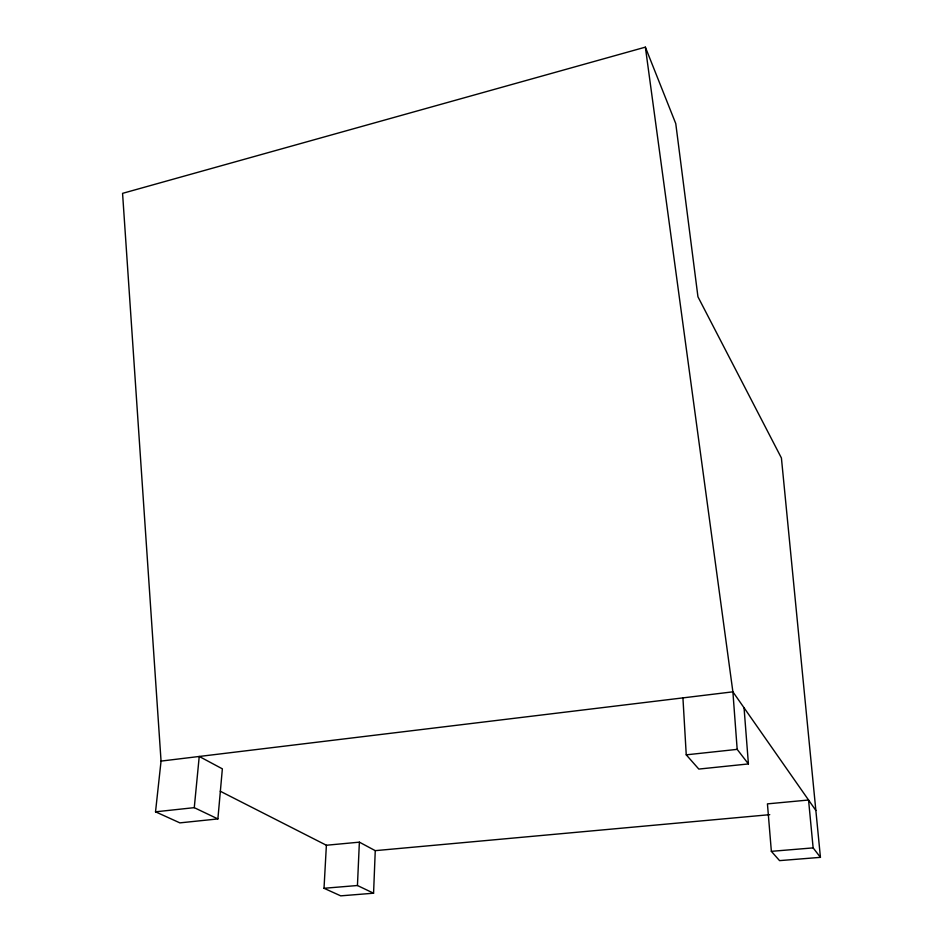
<?xml version="1.0" encoding="UTF-8"?>
<svg xmlns="http://www.w3.org/2000/svg" width="943" height="943" viewBox="0 0 943 943"><rect width="100%" height="100%" fill="white"/><g stroke="black" fill="none" stroke-linecap="round" stroke-linejoin="round"><path stroke-width="1.41" d="M326.384 845.246L324.015 888.282L340.706 895.85L373.569 893.21L375.255 850.657L359.377 842.158L326.384 845.246L220.261 791.236M373.569 893.21L357.444 885.512L359.377 842.158M217.88 818.925L222.359 768.84L199.232 756.463L194.27 807.656L217.88 818.925L179.877 822.874L155.524 811.817L161.053 761.095L122.566 193.35L645.366 47.15L675.766 123.604L697.95 296.786L781.417 458.003L820.434 857.352L779.566 860.629L771.362 851.34L767.437 803.872L808.552 800.018L813.137 847.887L820.434 857.352M161.053 761.095L732.888 691.832L815.848 810.461M155.524 811.817L194.27 807.656M686.245 754.836L737.178 749.367L748.412 763.936L698.81 769.075L686.245 754.836L682.932 697.879M375.255 850.657L769.747 814.669M324.015 888.282L357.444 885.512M771.362 851.34L813.137 847.887M645.366 47.15L732.888 691.832L737.178 749.367M744.051 707.78L748.412 763.936"/></g></svg>
